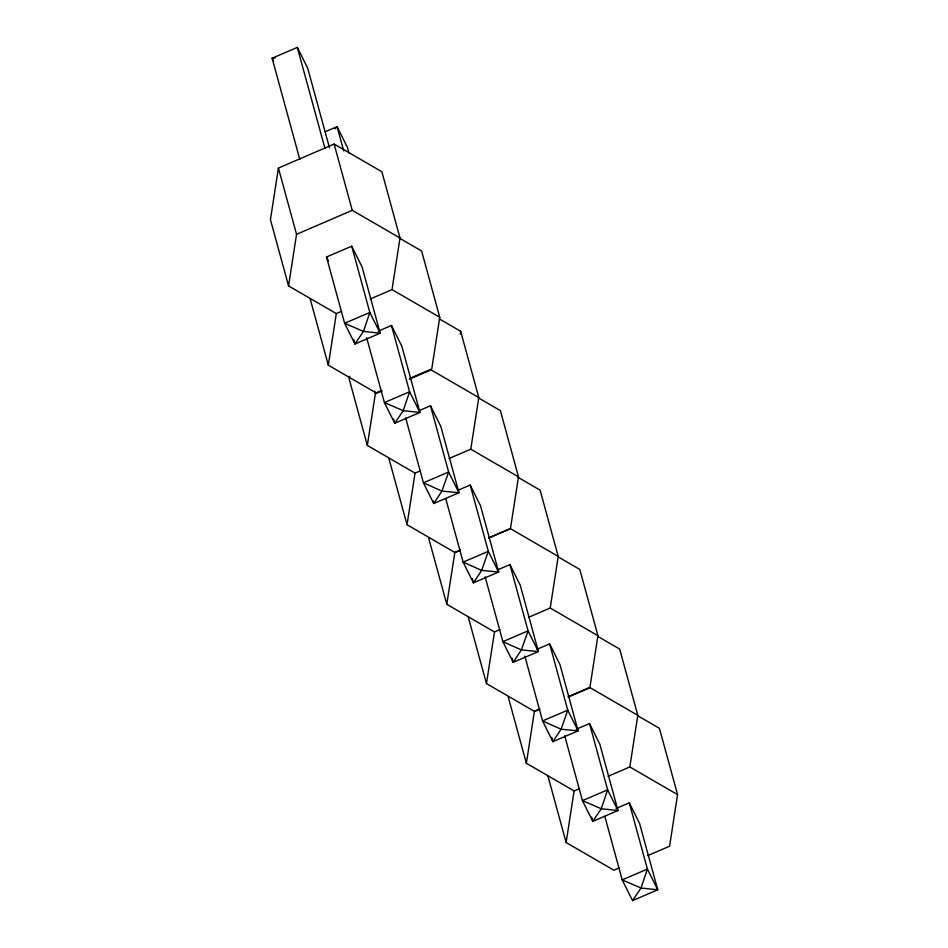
<?xml version="1.0" encoding="UTF-8"?>
<svg xmlns="http://www.w3.org/2000/svg" width="948" height="948" viewBox="0 0 948 948"><rect width="100%" height="100%" fill="white"/><g stroke="black" fill="none" stroke-linecap="round" stroke-linejoin="round"><path stroke-width="1.42" d="M370.277 298.964L392.022 289.614L399.997 237.995L381.866 171.73L334.123 144.072L278.416 168.045L270.441 219.663L288.559 285.929L336.303 313.587L341.742 311.24M288.559 285.929L296.546 234.31L278.416 168.045M381.499 390.517L376.06 392.851L328.328 365.193L336.303 313.587M349.646 376.297L349.208 379.164L367.338 445.43L415.046 473.111L420.485 470.777M367.338 445.43L375.349 393.811L374.579 391.003M460.183 550.077L454.744 552.411L407.036 524.73L415.046 473.111M399.013 237.901L421.623 250.995L439.754 317.272L431.778 368.891L410.034 378.24M460.218 334.158L460.669 331.29L439.315 318.907M499.928 629.614L494.489 631.961L446.769 604.279L454.791 552.66L460.23 550.326M449.032 458.524L470.777 449.186L478.799 397.567L460.669 331.29M539.625 708.914L534.186 711.249L486.466 683.567L494.489 631.961M477.756 397.485L500.366 410.591L518.497 476.868L510.474 528.474L488.73 537.824M579.548 788.582L574.109 790.928L526.377 763.27L534.352 711.652L539.791 709.317M528.474 617.361L550.219 608.024L558.23 556.405L540.099 490.14L517.501 477.022M619.305 867.858L613.877 870.193L566.134 842.535L574.109 790.928M558.455 557.045L579.797 569.428L597.927 635.705L589.917 687.324L568.172 696.662M608.083 776.305L629.827 766.956L637.803 715.337L619.672 649.072L598.318 636.7M638.075 715.965L659.441 728.337L677.559 794.614L669.584 846.232L647.84 855.582M604.848 816.441L622.208 879.898L632.553 900.6L641.002 888.015L647.401 869.091L629.282 802.826L616.01 808.514M335.035 128.786L337.085 126.665L347.43 147.378L348.983 153.078M296.546 234.31L352.253 210.349L399.997 237.995M568.326 697.041L590.071 687.691L637.803 715.337M329.501 147.912L307.662 68.102L297.317 47.4L272.123 58.207L299.805 159.394M325.14 131.784L337.085 126.665L343.709 150.898M326.503 257.015L351.708 246.207L362.053 266.909L380.184 333.186L354.979 343.994L344.634 323.28L326.503 257.015L328.446 260.901M378.205 331.172L391.465 325.484L401.81 346.186L419.94 412.451L394.747 423.258L384.402 402.556L366.651 337.701M375.349 393.811L382.151 390.896M409.335 379.224L431.079 369.886L478.799 397.567M419.158 410.603L430.499 405.744L440.832 426.458L458.962 492.723L433.757 503.518L423.424 482.805L405.685 417.95M457.6 490.436L470.196 485.044L480.529 505.758L498.66 572.023L473.455 582.819L463.122 562.105L445.761 498.66M488.777 538.061L510.522 528.723L558.23 556.405M497.344 569.985L509.941 564.593L520.274 585.295L538.405 651.572L513.188 662.356L502.867 641.654L485.127 576.787M537.042 649.285L549.639 643.882L559.972 664.595L578.102 730.861L552.885 741.656L542.564 720.942L524.825 656.087M576.254 729.237L589.514 723.549L599.859 744.251L617.989 810.528L592.784 821.335L582.439 800.622L564.7 735.766M632.553 900.6L657.746 889.793L639.616 823.528L629.282 802.826M275.027 57.97L272.123 58.207L273.415 60.791M392.022 289.614L439.754 317.272M629.827 766.956L677.559 794.614M470.777 449.186L518.497 476.868M550.219 608.024L597.927 635.705M589.514 723.549L607.644 789.826L617.989 810.528L601.245 808.751L582.439 800.622L607.644 789.826L601.245 808.751L592.784 821.335L591.635 817.105M549.639 643.882L567.769 710.159L578.102 730.861L561.086 729.225L542.564 720.942L567.769 710.159L561.086 729.225L552.885 741.656L551.736 737.425M509.941 564.593L528.072 630.858L538.405 651.572L521.388 649.937L502.867 641.654L528.072 630.858L521.388 649.937L513.188 662.356L512.038 658.125M470.196 485.044L488.327 551.309L498.66 572.023L481.643 570.388L463.122 562.105L488.327 551.309L481.643 570.388L473.455 582.819L472.294 578.588M548.003 776.27L566.134 842.535M430.499 405.744L448.629 472.021L458.962 492.723L441.946 491.088L423.424 482.805L448.629 472.021L441.946 491.088L433.757 503.518L432.987 500.698M508.246 697.005L526.377 763.27M391.465 325.484L409.595 391.749L419.94 412.451L403.196 410.674L384.402 402.556L409.595 391.749L403.196 410.674L394.747 423.258L393.586 419.028M468.336 617.302L486.466 683.567M334.123 144.072L352.253 210.349M297.317 47.4L324.998 148.587M351.708 246.207L369.839 312.485L380.184 333.186L363.44 331.409L344.634 323.28L369.839 312.485L363.44 331.409L354.979 343.994L353.829 339.763M428.638 538.002L446.769 604.279M388.905 458.465L407.036 524.73M310.197 298.928L328.328 365.193M647.401 869.091L622.208 879.898L641.002 888.015L657.746 889.793L647.401 869.091"/></g></svg>
